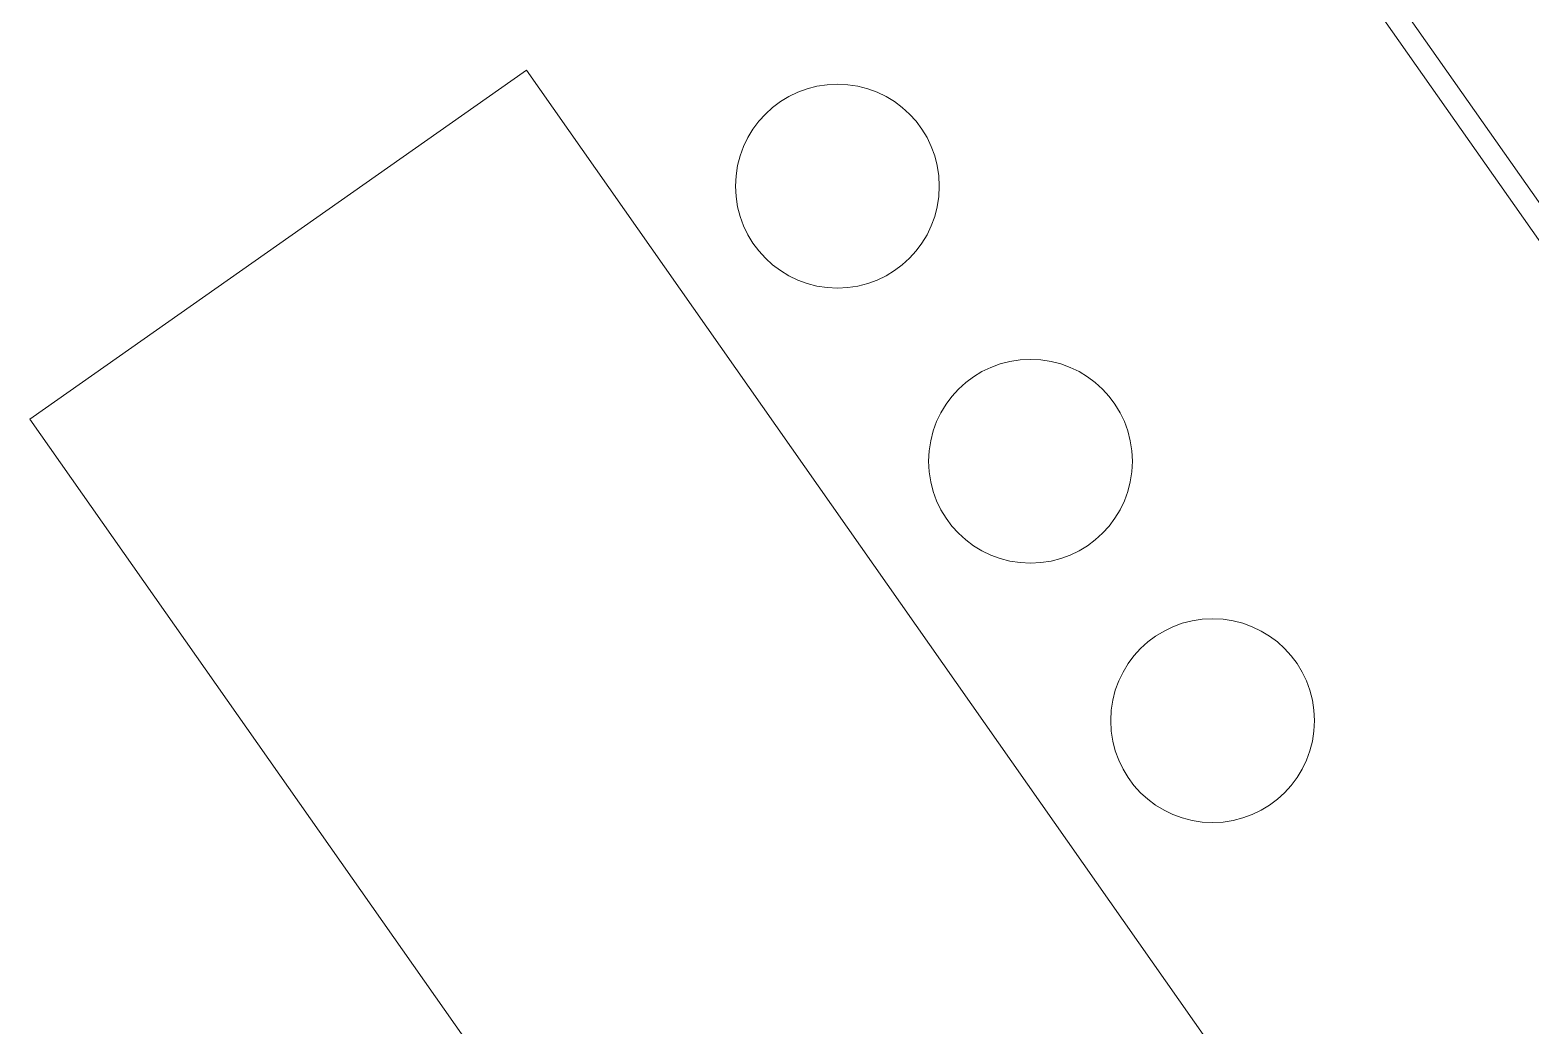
# Model space of a CAD drawing. Header units: metres. Extents: x -71 to 881, y -503 to 661.
# Drawn here: x 172.485 to 175.928, y 481.532 to 483.817 of the extents above; entities that cross this region are included whole.
import ezdxf

# ---------------------------------------------------------------- set-up
doc = ezdxf.new("R2010")
doc.units = ezdxf.units.M
doc.layers.add('07. Mobiliário', color=51, linetype='Continuous', lineweight=5)

msp = doc.modelspace()

# ---------------------------------------------------------------- linework, layer by layer
at = {"layer": '07. Mobiliário'}
for p, q in [((178.0153, 480.4781), (173.7441, 486.5604)), ((177.9744, 480.4494), (173.7032, 486.5317))]:
    msp.add_line(p, q, dxfattribs=at)
msp.add_lwpolyline([(174.0798, 480.6539), (175.2192, 481.4541), (173.6246, 483.7249), (172.4851, 482.9247)], close=True, dxfattribs=at)
for centre in [(174.3383, 483.4589), (174.7814, 482.8278), (175.1993, 482.2328)]:
    msp.add_circle(centre, 0.2338, dxfattribs=at)

doc.saveas('drawing.dxf')
